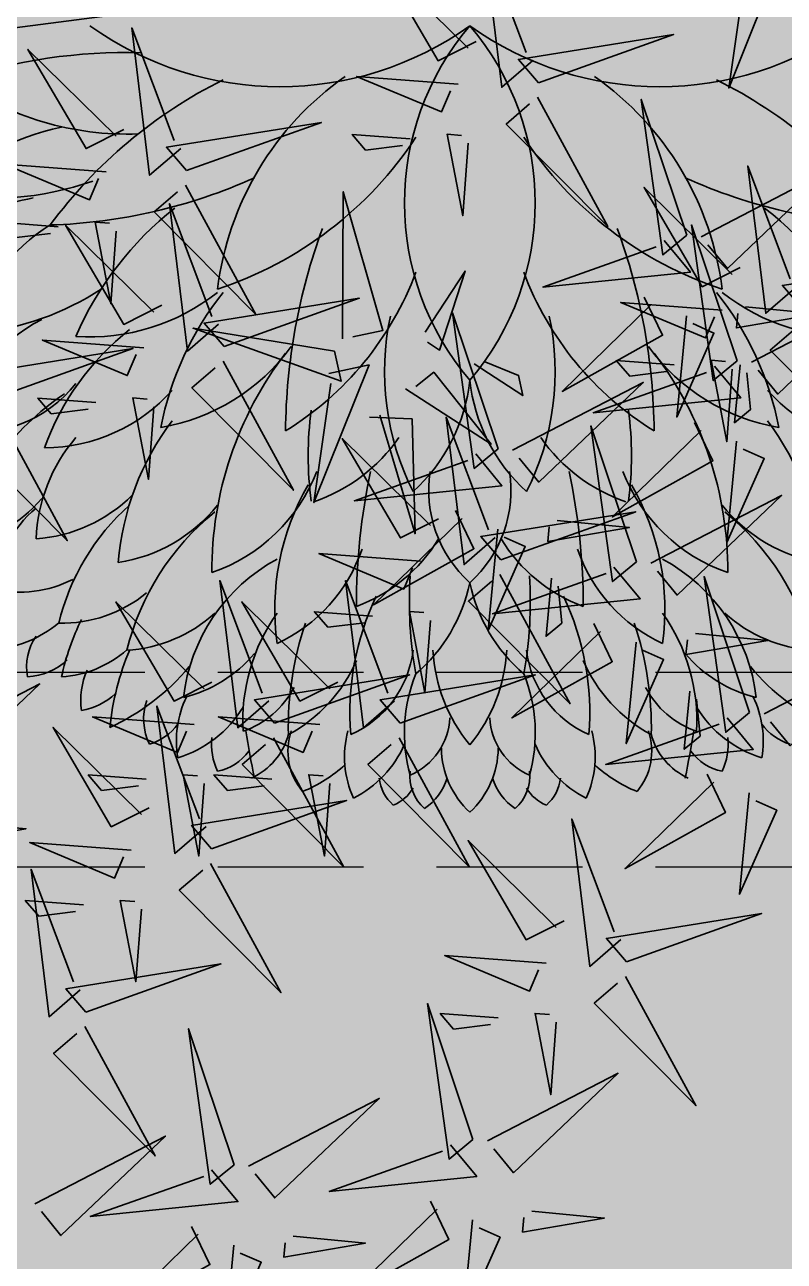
# Model space of a CAD drawing. Header units: millimetres. Extents: x -3567 to 83618, y -21481 to 19784.
# Drawn here: x 4973 to 5364, y 5946 to 6581 of the extents above; entities that cross this region are included whole.
import ezdxf

# ---------------------------------------------------------------- set-up
doc = ezdxf.new("R2010")
doc.units = ezdxf.units.MM
doc.header["$LTSCALE"] = 150
doc.linetypes.add('1625_East Villa$0$DASHED', pattern=[0.75, 0.5, -0.25])
doc.layers.add('1625_East Villa$0$ad-Elevation 10', color=8, linetype='Continuous')
doc.layers.add('1625_East Villa$0$ad-Furniture', color=8, linetype='Continuous')
doc.layers.add('1625_East Villa$0$ad-Landscape', color=94, linetype='Continuous', lineweight=35)
doc.layers.add('1625_East Villa$0$ad-Landscape 2', color=7, linetype='Continuous', lineweight=35, true_color=0x264c00)

# ---------------------------------------------------------------- blocks, each defined once
blk = doc.blocks.new('1625_East Villa$0$bamboo')
at = {"layer": '1625_East Villa$0$ad-Landscape'}
for points in [[(352.8, -669.4), (311.6, -690.1), (248.5, -582.4), (344.3, -676.7)], [(489.3, -669.4), (448.2, -690.1), (385.1, -582.4), (480.9, -676.7)], [(527.1, -597.7), (464.1, -593), (478.7, -609.9), (518.7, -605)], [(590.2, -602.4), (584.1, -681.2), (567.1, -592.8), (582.9, -593.9)], [(420.7, -714.1), (567.3, -661.7), (398.9, -688.7), (420.7, -714.1)], [(557.2, -714.1), (703.8, -661.7), (535.4, -688.7), (557.2, -714.1)], [(23.9, -744.9), (165.8, -671.4), (52.3, -779.4), (31, -753.6)], [(346.4, -826.2), (312.4, -855.4), (293, -695.5), (339.1, -817.8)], [(333.5, -715.5), (223.2, -707.2), (315.3, -745.8), (325, -722.8)], [(470, -715.5), (359.7, -707.2), (451.8, -745.8), (461.5, -722.8)], [(284.5, -805.8), (243.4, -826.4), (180.3, -718.7), (276.1, -813.1)], [(419.5, -729.9), (495.9, -870.2), (385.6, -759), (411, -737.1)], [(556, -729.9), (632.4, -870.2), (522.1, -759), (547.5, -737.1)], [(281.4, -774.9), (218.4, -770.2), (232.9, -787.1), (272.9, -782.2)], [(344.4, -779.7), (338.4, -858.4), (321.4, -770), (337.1, -771.2)], [(417.9, -774.9), (354.9, -770.2), (369.5, -787.1), (409.4, -782.2)], [(480.9, -779.7), (474.9, -858.4), (457.9, -770), (473.7, -771.2)], [(352.4, -850.5), (499, -798.1), (330.6, -825.1), (352.4, -850.5)], [(72.2, -821), (150.8, -828.6), (62, -843.8), (63.5, -828.1)], [(265.2, -851.8), (154.9, -843.6), (247, -882.2), (256.7, -859.1)], [(351.2, -866.2), (427.7, -1006.6), (317.3, -895.4), (342.8, -873.5)], [(209.8, -1003.5), (175.9, -1032.7), (156.4, -872.8), (202.6, -995)], [(213.1, -911.3), (150.1, -906.6), (164.7, -923.5), (204.7, -918.6)], [(276.1, -916), (270.1, -994.8), (253.1, -906.4), (268.9, -907.6)], [(715.7, -974.6), (605.5, -966.3), (697.6, -1004.9), (707.3, -981.8)], [(215.9, -1027.7), (362.5, -975.4), (194.1, -1002.3), (215.9, -1027.7)], [(636.2, -1166.1), (586.8, -1018.5), (610.3, -1187.4), (636.2, -1166.1)], [(663.7, -1034), (600.7, -1029.3), (615.2, -1046.2), (655.2, -1041.3)], [(214.7, -1043.5), (291.1, -1183.9), (180.8, -1072.6), (206.2, -1050.8)], [(376.8, -1193.4), (327.4, -1045.8), (350.9, -1214.7), (376.8, -1193.4)], [(392.5, -1194.9), (534.4, -1121.4), (420.9, -1229.4), (399.6, -1203.5)], [(160.4, -1235.8), (302.3, -1162.3), (188.8, -1270.3), (167.5, -1244.4)], [(611.8, -1171.7), (640.3, -1206.2), (480.1, -1222.4), (603.2, -1178.8)], [(352.4, -1199), (380.9, -1233.5), (220.7, -1249.7), (343.8, -1206.1)], [(590.1, -1233.1), (609.9, -1274.7), (501, -1335.5), (597.2, -1241.7)], [(330.7, -1260.4), (350.5, -1301.9), (241.6, -1362.8), (337.8, -1269)], [(635.8, -1253.4), (625.3, -1363.4), (665.7, -1272.1), (642.9, -1262)], [(440.8, -1271), (519.4, -1278.6), (430.7, -1293.8), (432.2, -1278.1)], [(376.4, -1280.6), (365.9, -1390.7), (406.3, -1299.4), (383.5, -1289.3)]]:
    blk.add_lwpolyline(points, dxfattribs=at)
at = {"layer": '1625_East Villa$0$ad-Landscape 2'}
blk.add_line((43.5, 28.4), (300.5, 61.9), dxfattribs=at)
for points in [[(701.3, 5.5), (667.4, -23.6), (647.9, 136.3), (694, 14)], [(930.2, 115.8), (973.9, 125), (914, -24.5), (932.5, 104.9)], [(639.5, 26), (598.3, 5.3), (535.3, 113), (631, 18.7)], [(319, -89.9), (285.1, -119.1), (265.6, 40.8), (311.8, -81.4)], [(707.4, -18.7), (854, 33.7), (685.6, 6.7), (707.4, -18.7)], [(257.2, -69.4), (216.1, -90.1), (153, 17.6), (248.8, -76.7)], [(620.2, -20.1), (509.9, -11.8), (602, -50.4), (611.7, -27.3)], [(706.2, -34.4), (782.6, -174.8), (672.3, -63.6), (697.7, -41.7)], [(868.3, -184.3), (818.9, -36.7), (842.4, -205.6), (868.3, -184.3)], [(325.1, -114.1), (471.7, -61.8), (303.3, -88.7), (325.1, -114.1)], [(568.1, -79.5), (505.1, -74.8), (519.6, -91.7), (559.6, -86.8)], [(631.1, -84.2), (625.1, -163), (608.1, -74.6), (623.8, -75.8)], [(237.9, -115.5), (127.6, -107.2), (219.7, -145.8), (229.4, -122.8)], [(884, -185.9), (1025.9, -112.3), (912.4, -220.4), (891.1, -194.5)], [(988, -239.9), (954.1, -269), (934.6, -109.2), (980.8, -231.4)], [(323.9, -129.9), (400.4, -270.3), (290, -159), (315.4, -137.2)], [(926.2, -219.4), (885, -240.1), (822, -132.4), (917.7, -226.7)], [(494.6, -296.8), (495.3, -137), (538.4, -287.6), (505.6, -294.5)], [(360, -280.8), (326.1, -310), (306.6, -150.1), (352.7, -272.3)], [(185.8, -175), (122.8, -170.2), (137.4, -187.2), (177.4, -182.3)], [(298.2, -260.3), (257, -281), (193.9, -173.3), (289.7, -267.6)], [(248.8, -179.7), (242.8, -258.4), (225.8, -170), (241.6, -171.2)], [(922.9, -320.7), (873.5, -173.1), (897.1, -342), (922.9, -320.7)], [(843.9, -189.9), (872.4, -224.4), (712.1, -240.6), (835.3, -197)], [(994.1, -264.1), (1140.7, -211.8), (972.3, -238.7), (994.1, -264.1)], [(584.4, -289.3), (627.6, -223.2), (600, -308.9), (586.7, -300.3)], [(366.1, -305), (512.7, -252.7), (344.3, -279.6), (366.1, -305)], [(822.2, -251.3), (842, -292.9), (733.1, -353.8), (829.3, -259.9)], [(938.6, -322.2), (1080.5, -248.7), (967.1, -356.7), (945.7, -330.8)], [(906.9, -265.5), (796.6, -257.2), (888.7, -295.8), (898.4, -272.8)], [(932.3, -262), (1010.9, -269.6), (922.2, -284.8), (923.7, -269.1)], [(663.5, -416.2), (614.1, -268.5), (637.6, -437.5), (663.5, -416.2)], [(867.9, -271.6), (857.4, -381.7), (897.8, -290.4), (875, -280.2)], [(992.9, -279.9), (1069.3, -420.3), (959, -309), (984.4, -287.2)], [(486, -310), (332.3, -285.3), (492.9, -342.8), (486, -310)], [(120.3, -359.6), (266.9, -307.2), (98.5, -334.2), (120.3, -359.6)], [(278.8, -306.4), (168.6, -298.1), (260.7, -336.7), (270.4, -313.7)], [(364.9, -320.8), (441.3, -461.2), (331, -349.9), (356.4, -328.1)], [(637.4, -323.8), (690.3, -358.3), (685.7, -336.5), (648.3, -321.5)], [(854.8, -325), (791.8, -320.2), (806.4, -337.2), (846.3, -332.2)], [(917.8, -329.7), (911.8, -408.4), (894.8, -320), (910.5, -321.2)], [(479.7, -334.2), (523.4, -325), (463.5, -474.5), (482, -345.1)], [(563.1, -350.9), (655.8, -411.2), (593.6, -333), (574, -348.6)], [(898.6, -326.3), (927, -360.8), (766.8, -377), (889.9, -333.4)], [(926.3, -324.9), (920.3, -387.8), (937.5, -373.5), (933.4, -333.5)], [(679.2, -417.7), (821.1, -344.1), (707.7, -452.2), (686.3, -426.3)], [(226.8, -365.9), (163.8, -361.1), (178.3, -378.1), (218.3, -373.2)], [(289.8, -370.6), (283.8, -449.3), (266.8, -360.9), (282.5, -362.1)], [(119.1, -375.3), (195.6, -515.7), (85.2, -404.5), (110.7, -382.6)], [(524, -381.9), (570, -383.6), (573.4, -508.4), (534.9, -379.6)], [(660.4, -512.6), (626.5, -541.8), (607, -381.9), (653.1, -504.2)], [(876.8, -387.7), (896.6, -429.3), (787.7, -490.1), (883.9, -396.3)], [(813.7, -538.9), (764.3, -391.3), (787.8, -560.2), (813.7, -538.9)], [(598.6, -492.1), (557.4, -512.8), (494.3, -405.1), (590.1, -499.4)], [(922.5, -407.9), (912, -518), (952.4, -426.7), (929.6, -416.6)], [(639.2, -421.7), (667.6, -456.2), (507.4, -472.5), (630.5, -428.8)], [(829.4, -540.4), (971.3, -466.8), (857.8, -574.9), (836.5, -549)], [(617.4, -483.1), (637.2, -524.7), (528.3, -585.6), (624.5, -491.7)], [(666.4, -536.8), (813, -484.5), (644.6, -511.4), (666.4, -536.8)], [(727.5, -493.8), (806.1, -501.4), (717.4, -516.6), (718.9, -500.9)], [(663.1, -503.4), (652.6, -613.5), (693, -522.2), (670.2, -512)], [(579.2, -538.2), (468.9, -529.9), (561.1, -568.5), (570.7, -545.5)], [(789.3, -544.5), (817.8, -578.9), (657.5, -595.2), (780.7, -551.6)], [(414.6, -689.9), (380.7, -719), (361.2, -559.2), (407.3, -681.4)], [(551.1, -689.9), (517.2, -719), (497.7, -559.2), (543.9, -681.4)], [(665.2, -552.6), (741.7, -693), (631.3, -581.7), (656.8, -559.9)], [(721.5, -556.7), (715.5, -619.6), (732.7, -605.4), (728.6, -565.3)], [(936.5, -702.5), (887.2, -554.9), (910.7, -723.8), (936.5, -702.5)], [(767.6, -605.8), (787.4, -647.4), (678.5, -708.3), (774.7, -614.5)], [(877.7, -616.5), (956.3, -624.1), (867.5, -639.3), (869, -623.6)], [(813.3, -626.1), (802.7, -736.2), (843.2, -644.9), (820.4, -634.7)], [(952.3, -704), (1094.2, -630.5), (980.7, -738.5), (959.4, -712.7)], [(871.6, -679.4), (865.6, -742.3), (882.9, -728.1), (878.8, -688)], [(912.2, -708.1), (940.6, -742.6), (780.4, -758.8), (903.6, -715.2)], [(890.5, -769.5), (910.3, -811.1), (801.3, -871.9), (897.6, -778.1)], [(936.1, -789.8), (925.6, -899.8), (966.1, -808.5), (943.2, -798.4)], [(796.9, -949), (763, -978.1), (743.5, -818.2), (789.6, -940.5)], [(735.1, -928.5), (693.9, -949.2), (630.8, -841.5), (726.6, -935.8)], [(803, -973.2), (949.5, -920.8), (781.1, -947.8), (803, -973.2)], [(801.8, -988.9), (878.2, -1129.3), (767.9, -1018.1), (793.3, -996.2)], [(726.7, -1038.7), (720.7, -1117.5), (703.7, -1029.1), (719.4, -1030.3)], [(651.9, -1167.6), (793.8, -1094.1), (680.3, -1202.1), (659, -1176.3)], [(700.2, -1243.7), (778.8, -1251.3), (690.1, -1266.6), (691.6, -1250.8)]]:
    blk.add_lwpolyline(points, dxfattribs=at)
blk = doc.blocks.new('1625_East Villa$0$A$C7DA81DBD')
at = {"layer": '1625_East Villa$0$ad-Landscape'}
for centre, radius, start, end in [((-0.278, -1.6321), 1.6541, 7.07097, 54.85412), ((2.0051, 0.5207), 2.0521, 213.36445, 251.77879), ((0.5036, -2.3877), 1.7715, 23.40985, 52.04459), ((-2.2619, -2.2221), 3.2578, 0.48635, 20.14254), ((1.8918, -0.7397), 1.7085, 200.47463, 238.37181), ((0.0127, -2.4992), 1.6882, 11.02849, 38.56329), ((2.0528, -0.5755), 1.111, 231.64981, 273.95156), ((1.856, -1.0904), 1.1017, 216.03906, 260.26816), ((-0.5421, -2.9513), 1.9362, 359.73155, 37.41149), ((2.3006, -1.3581), 0.9275, 221.73929, 269.82837), ((-1.1102, -2.3286), 1.9834, 352.86966, 7.13034), ((0.4415, -3.0214), 1.4626, 4.53972, 37.07204), ((1.1439, -1.6998), 0.9279, 214.91657, 251.05051), ((1.6974, -2.079), 0.9321, 201.01467, 251.00855), ((-0.2948, -3.161), 1.349, 352.2305, 30.01298), ((2.0257, -2.069), 0.8461, 218.49282, 261.42911), ((0.4879, -3.7225), 1.408, 14.08678, 50.75178), ((1.4049, -2.5545), 0.8684, 198.68778, 245.28391), ((0.5792, -3.7449), 0.9742, 6.46688, 61.65563), ((0.2113, -3.764), 1.0157, 356.98112, 35.15022), ((1.8961, -2.6169), 0.7641, 227.38545, 266.81155), ((-0.7845, -3.7974), 1.7654, 358.75477, 18.61147), ((1.7238, -2.9221), 0.7346, 220.38662, 256.09196), ((1.3701, -3.1096), 0.824, 203.21959, 241.77969), ((2.4444, -2.7002), 1.2047, 219.61762, 245.52562), ((1.383, -3.3555), 0.488, 207.43755, 251.18261), ((1.0337, -3.8696), 0.5516, 350.48559, 25.45287), ((1.7595, -3.3631), 0.6247, 211.25767, 253.08831), ((1.8213, -3.5993), 0.3023, 216.32124, 252.6008), ((0.6413, -3.9243), 0.3417, 320.17932, 18.67463), ((1.3268, -3.7443), 0.3576, 194.37957, 245.67824), ((-5.8663, -2.673), 7.168, 348.75967, 350.83335), ((1.0529, -3.8878), 0.3429, 334.82228, 6.10535), ((1.4147, -3.7701), 0.2686, 215.04222, 258.95985), ((1.1804, -3.4536), 0.743, 227.03228, 248.14061)]:
    blk.add_arc(centre, radius, start, end, dxfattribs=at)
at = {"layer": '1625_East Villa$0$ad-Landscape 2'}
for centre, radius, start, end in [((-1.0264, 1.4309), 1.7659, 234.46623, 305.53377), ((1.1235, -0.9635), 1.4762, 139.56784, 220.43216), ((-1.1235, -0.9635), 1.4762, 319.56784, 40.43216), ((1.0264, 1.4309), 1.7659, 234.46623, 305.53377), ((-1.8634, -3.0329), 2.8823, 88.28266, 108.38947), ((-1.8532, 0.9988), 1.5896, 234.65742, 272.19306), ((-0.1824, -2.6175), 2.5892, 116.37959, 143.62907), ((0.278, -1.6321), 1.6541, 125.14588, 172.92903), ((0.1824, -2.6175), 2.5892, 36.37093, 63.62041), ((-1.9143, -1.938), 1.4152, 101.89122, 133.87774), ((-2.0051, 0.5207), 2.0521, 288.22121, 326.63555), ((-2.6118, 0.8298), 1.7705, 260.78995, 288.93131), ((-2.3551, 1.8074), 2.8907, 271.74206, 294.32586), ((2.3551, 1.8074), 2.8907, 245.67414, 268.25794), ((-2.0704, -2.4383), 1.5297, 100.87998, 136.84474), ((-0.5036, -2.3877), 1.7715, 127.95541, 156.59015), ((-1.8408, -1.8007), 0.8356, 120.6803, 170.69519), ((2.2619, -2.2221), 3.2578, 159.85746, 179.51365), ((-1.8918, -0.7397), 1.7085, 301.62819, 339.52537), ((-2.8127, -0.1703), 1.5025, 275.62532, 303.13317), ((-2.0528, -0.5755), 1.111, 266.04844, 308.35019), ((-0.0127, -2.4992), 1.6882, 141.43671, 168.97151), ((-1.8936, -2.412), 0.9205, 117.11773, 166.33164), ((0.9729, -1.8753), 1.4339, 167.8862, 206.84023), ((-0.9729, -1.8753), 1.4339, 333.15977, 12.1138), ((-0.9565, -2.7668), 1.425, 128.22789, 160.26694), ((-1.856, -1.0904), 1.1017, 279.73184, 323.96094), ((0.5421, -2.9513), 1.9362, 142.58851, 180.26845), ((-0.9472, -1.8177), 0.9527, 312.26313, 353.77864), ((0.9472, -1.8177), 0.9527, 186.22136, 227.73687), ((-2.6751, -1.5084), 0.6953, 260.6567, 321.71751), ((-1.3292, -3.2587), 1.5303, 124.25441, 162.40951), ((-2.3006, -1.3581), 0.9275, 270.17163, 318.26071), ((1.1102, -2.3286), 1.9834, 172.86966, 187.13034), ((-0.4415, -3.0214), 1.4626, 142.92796, 175.46028), ((-1.4468, -2.8141), 0.8978, 139.49244, 177.69907), ((-1.1439, -1.6998), 0.9279, 288.94949, 325.08343), ((-1.6974, -2.079), 0.9321, 288.99145, 338.98533), ((2.889, -3.1417), 3.5018, 167.99481, 180.01757), ((0.4533, -2.5144), 0.6755, 171.39169, 227.83501), ((-0.4533, -2.5144), 0.6755, 312.16499, 8.60831), ((-2.889, -3.1417), 3.5018, 359.98243, 12.00519), ((0.2948, -3.161), 1.349, 149.98702, 187.7695), ((-2.8129, -2.1522), 0.6446, 272.21829, 320.84358), ((-2.4021, -1.9593), 0.8207, 274.0733, 314.87713), ((-1.0136, -3.5245), 1.2421, 131.60195, 166.47297), ((-2.0257, -2.069), 0.8461, 278.57089, 321.50718), ((-1.9988, -3.0323), 0.5442, 129.31962, 181.75138), ((-0.4879, -3.7225), 1.408, 129.24822, 165.91322), ((-0.9142, -2.3228), 0.8735, 290.1808, 328.59513), ((0.9142, -2.3228), 0.8735, 211.40487, 249.8192), ((-1.4049, -2.5545), 0.8684, 294.71609, 341.31222), ((-0.5792, -3.7449), 0.9742, 118.34437, 173.53312), ((-2.4357, -2.4238), 0.6427, 257.61453, 296.92393), ((1.7398, -3.1245), 2.0667, 175.95212, 190.67856), ((-1.7398, -3.1245), 2.0667, 349.32144, 4.04788), ((-2.2078, -2.5037), 0.7304, 268.94937, 309.1849), ((-0.8762, -2.8295), 0.8955, 310.78874, 348.03806), ((0.8762, -2.8295), 0.8955, 191.96194, 229.21126), ((0.8101, -3.7172), 1.4584, 154.44417, 184.66194), ((-0.8101, -3.7172), 1.4584, 355.33806, 25.55583), ((-1.8961, -2.6169), 0.7641, 273.18845, 312.61455), ((-0.2113, -3.764), 1.0157, 144.84978, 183.01888), ((-2.6219, -2.7574), 0.6207, 273.06665, 310.22411), ((-0.9147, -3.7961), 1.3196, 153.78136, 168.06114), ((0.7845, -3.7974), 1.7654, 161.38853, 181.24523), ((-2.1061, -3.4684), 0.2887, 145.35935, 190.9222), ((-2.2394, -2.9434), 0.5806, 273.32513, 311.66362), ((-0.4659, -3.9514), 1.4875, 157.29257, 174.02748), ((-1.7238, -2.9221), 0.7346, 283.90804, 319.61338), ((-0.8731, -3.3135), 0.5704, 293.73132, 353.32768), ((0.6722, -3.3341), 0.8727, 183.00382, 219.60588), ((-0.6722, -3.3341), 0.8727, 320.39412, 356.99618), ((0.8731, -3.3135), 0.5704, 186.67232, 246.26868), ((-2.4029, -3.194), 0.3293, 272.31458, 313.75489), ((-2.4444, -2.7002), 1.2047, 294.47438, 320.38238), ((-1.3701, -3.1096), 0.824, 298.22031, 336.78041), ((-1.6924, -3.6508), 0.4098, 156.38924, 187.6723), ((0.4847, -3.8253), 0.8385, 157.72257, 195.86731), ((-0.4847, -3.8253), 0.8385, 344.13269, 22.27743), ((-1.383, -3.3555), 0.488, 288.81739, 332.56245), ((-2.1581, -3.3546), 0.3559, 279.63085, 313.13709), ((-1.4522, -3.7508), 0.3106, 161.21289, 206.18085), ((-1.0337, -3.8696), 0.5516, 154.54713, 189.51441), ((-1.7595, -3.3631), 0.6247, 286.91169, 328.74233), ((-1.8213, -3.5993), 0.3023, 287.3992, 323.67876), ((-0.4664, -3.7254), 0.3595, 293.70561, 356.94873), ((0.4664, -3.7254), 0.3595, 183.05127, 246.29439), ((-1.0529, -3.8878), 0.3429, 173.89465, 205.17772), ((5.8663, -2.673), 7.168, 189.16665, 191.24033), ((-1.3268, -3.7443), 0.3576, 294.32176, 345.62043), ((-0.6413, -3.9243), 0.3417, 161.32537, 219.82068), ((-0.1425, -3.9552), 0.5349, 164.79318, 204.80951), ((0.1425, -3.9552), 0.5349, 335.19049, 15.20682), ((-1.4147, -3.7701), 0.2686, 281.04015, 324.95778), ((-0.9056, -3.6412), 0.6057, 297.26946, 335.9728), ((0.3234, -3.905), 0.4767, 180.43757, 227.26134), ((-0.3234, -3.905), 0.4767, 312.73866, 359.56243), ((0.9056, -3.6412), 0.6057, 204.0272, 242.73054), ((-1.1804, -3.4536), 0.743, 291.85939, 312.96772), ((-0.2663, -4.0457), 0.2252, 186.24095, 229.15573), ((-0.0961, -4.0625), 0.2274, 172.72717, 229.06653), ((-0.4137, -3.9807), 0.3046, 303.60504, 342.90266), ((0.4137, -3.9807), 0.3046, 197.09734, 236.39496), ((0.0961, -4.0625), 0.2274, 310.93347, 7.27283), ((0.2663, -4.0457), 0.2252, 310.84427, 353.75905), ((-0.4908, -4.0166), 0.2139, 291.17004, 329.58437), ((0.4908, -4.0166), 0.2139, 210.41563, 248.82996)]:
    blk.add_arc(centre, radius, start, end, dxfattribs=at)
blk = doc.blocks.new('1625_East Villa$0$zw$DAD3')
at = {"transparency": 33554610}
h = blk.add_hatch(dxfattribs=at)
h.set_pattern_fill('DOTS', color=35, scale=20, angle=360)
h.set_pattern_definition([(360, (-800139.518, 271344.397), (15.875, 31.75), [0, -31.75])])
h.paths.add_polyline_path([(450, -2530), (2915, -2530), (2915, -450), (450, -450)])
at = {"layer": '1625_East Villa$0$ad-Elevation 10', "linetype": '1625_East Villa$0$DASHED'}
for points in [[(0, -1936.67), (3365, -1936.67)], [(0, -2036.67), (3365, -2036.67)]]:
    blk.add_lwpolyline(points, dxfattribs=at)
at = {"xscale": 95.10164028446887, "yscale": 95.10164028446887, "zscale": 95.10164028446887, "rotation": 359.9999999999999}
blk.add_blockref('1625_East Villa$0$A$C7DA81DBD', (1592.07, -1603.96), dxfattribs=at)
at = {"layer": '1625_East Villa$0$ad-Landscape', "linetype": 'Continuous', "xscale": 0.473259546584505, "yscale": 0.473259546584505, "zscale": 0.473259546584505, "rotation": 359.9999999999999}
blk.add_blockref('1625_East Villa$0$bamboo', (1292.6, -1624.94), dxfattribs=at)
blk = doc.blocks.new('1625_East Villa$0$zw$D46D')
at = {"layer": '1625_East Villa$0$ad-Furniture'}
blk.add_blockref('1625_East Villa$0$zw$DAD3', (3610, 8185), dxfattribs=at)
blk = doc.blocks.new('1625_East Villa')
at = {"layer": '1625_East Villa$0$ad-Furniture'}
blk.add_blockref('1625_East Villa$0$zw$D46D', (0, 0), dxfattribs=at)

msp = doc.modelspace()

# ---------------------------------------------------------------- block references
msp.add_blockref('1625_East Villa', (0, 0))

doc.saveas('drawing.dxf')
